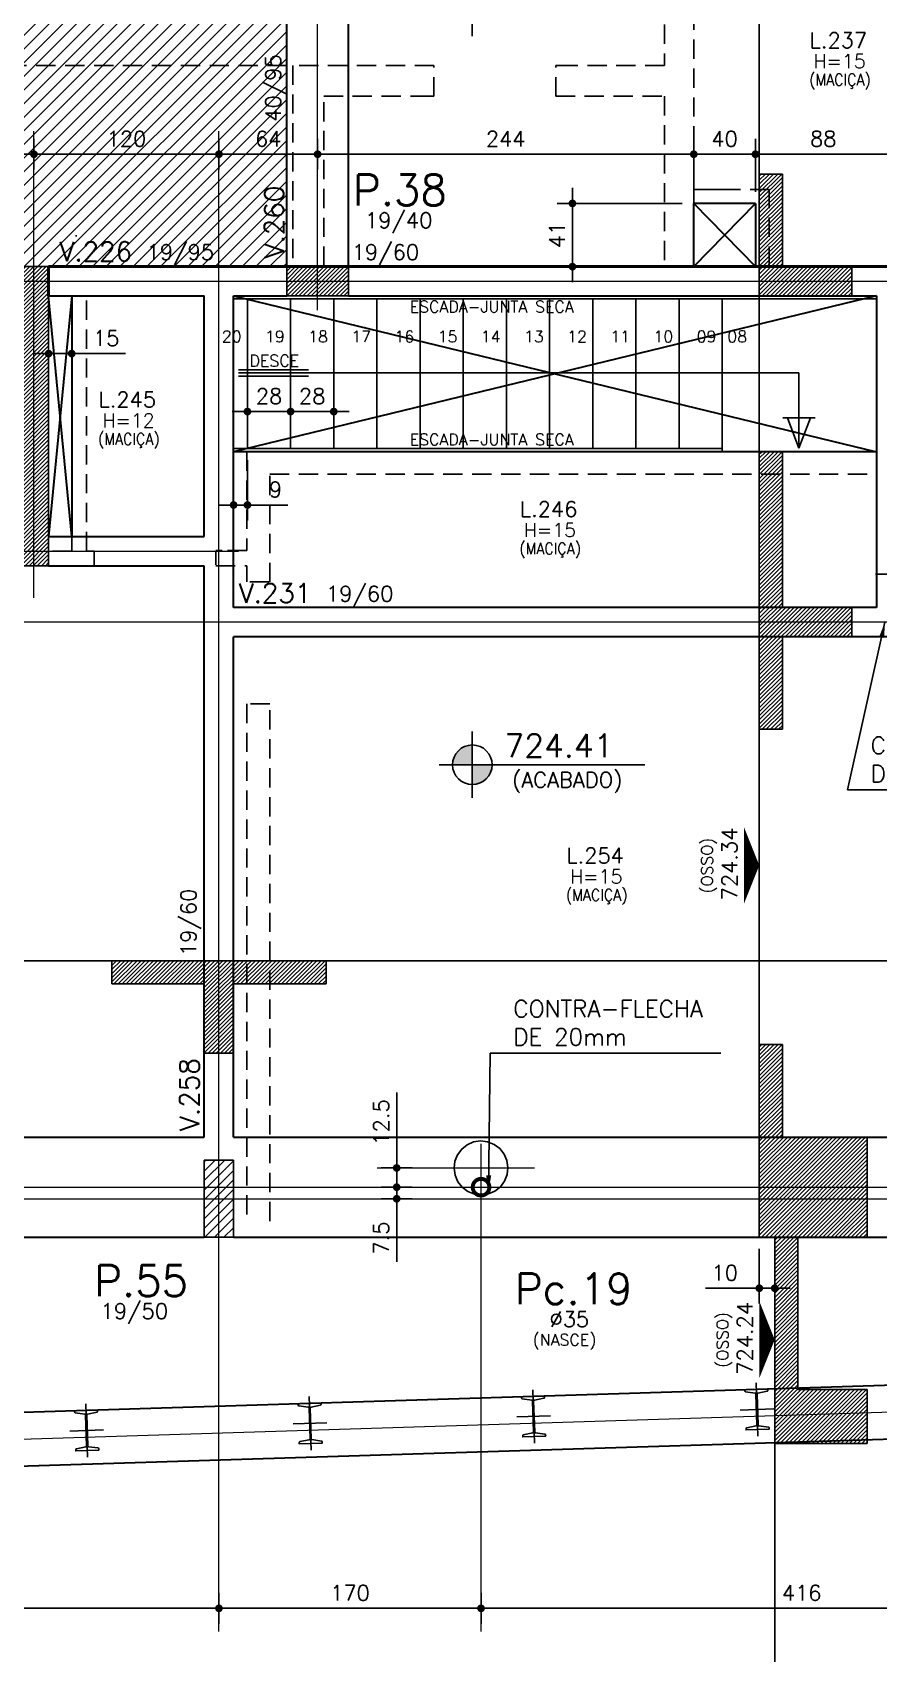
# Model space of a CAD drawing. Header units: inches. Extents: x 0 to 5940, y 0 to 4205.
# Drawn here: x 2468 to 3017, y 905 to 1956 of the extents above; entities that cross this region are included whole.
import ezdxf
from ezdxf.enums import TextEntityAlignment as Align

# ---------------------------------------------------------------- set-up
doc = ezdxf.new("R2010")
doc.units = ezdxf.units.IN
doc.header["$LTSCALE"] = 50
doc.header["$MEASUREMENT"] = 0
doc.linetypes.add('DOT', pattern=[6.35, 0, -6.35])
doc.linetypes.add('HIDDEN', pattern=[0.375, 0.25, -0.125])
for name, color, linetype in [('ALVENARIA', 10, 'HIDDEN'), ('CONTRA-FLECHA', 152, 'Continuous'), ('CORTE-FORMA', 1, 'Continuous'), ('COTA', 6, 'Continuous'), ('ESCADA', 8, 'Continuous'), ('FO-HACHURA_PILAR-CONT', 252, 'Continuous'), ('FO-HACHURA_PILAR-MORRE', 252, 'Continuous'), ('FO-TEXTO-LAJES', 152, 'Continuous'), ('FO-TEXTO-VIGAS', 3, 'Continuous'), ('HACHUR LAJE', 141, 'Continuous'), ('NIVEL', 3, 'Continuous'), ('NIVEL-ARQUITETURA', 3, 'Continuous'), ('P-C', 1, 'Continuous'), ('P-M', 7, 'Continuous'), ('P-N', 5, 'Continuous'), ('PAREDE', 191, 'Continuous'), ('PERFIL-CORTINA', 253, 'Continuous'), ('PILAR METALICO', 210, 'Continuous'), ('TEXTO', 3, 'Continuous')]:
    doc.layers.add(name, color=color, linetype=linetype)
for name, color, linetype, lineweight in [('FO-Eixos', 150, 'Continuous', 5), ('FO-Textos dos pilares', 3, 'Continuous', 20), ('FO-Vigas', 2, 'Continuous', 30), ('SEM LAJE', 8, 'Continuous', 30)]:
    doc.layers.add(name, color=color, linetype=linetype, lineweight=lineweight)
doc.styles.add('ROMANS', font='romans.shx')
doc.dimstyles.new('COTA_50', dxfattribs={"dimscale": 5, "dimtxt": 2, "dimasz": 1, "dimexe": 2, "dimexo": 1.5, "dimgap": 1, "dimtad": 1, "dimzin": 12, "dimdsep": 46, "dimtxsty": 'ROMANS', "dimblk1": 'COTA', "dimblk2": 'COTA', "dimsah": 1, "dimcen": -4, "dimdle": 1.5, "dimclrd": 6, "dimclre": 6, "dimclrt": 3, "dimadec": 0, "dimazin": 0, "dimtfac": 1, "dimtofl": 0, "dimtmove": 0, "dimatfit": 3, "dimldrblk": 'COTA', "dimfxl": 1, "dimtolj": 1, "dimtzin": 12, "dimarcsym": 0})
doc.dimstyles.new('NOTA', dxfattribs={"dimscale": 5, "dimtxt": 2, "dimasz": 2, "dimexe": 1.5, "dimexo": 2, "dimgap": 1, "dimtad": 1, "dimdec": 1, "dimzin": 12, "dimdsep": 46, "dimtxsty": 'ROMANS', "dimcen": 0.09, "dimclrd": 8, "dimclre": 8, "dimclrt": 3, "dimadec": 0, "dimazin": 0, "dimtfac": 1, "dimtdec": 1, "dimtofl": 0, "dimtmove": 0, "dimatfit": 3, "dimfxl": 1, "dimtolj": 1, "dimtzin": 12, "dimarcsym": 0})
pattern_1 = [(45, (-4662.459, 9121.8574), (-1.3258252, 1.3258252), [])]
pattern_2 = [(45, (-4650.9706, 9121.8574), (-1.3258252, 1.3258252), [])]

# ---------------------------------------------------------------- blocks, each defined once
blk = doc.blocks.new('COTA')
at = {"layer": 'COTA'}
for p, q in [((2, 0), (-2, 0)), ((0, -2), (0, 2))]:
    blk.add_line(p, q, dxfattribs=at)
at = {"layer": 'COTA', "const_width": 0.5}
blk.add_lwpolyline([(-0.25, 0, 1), (0.25, 0, 1)], format="xyb", close=True, dxfattribs=at)
blk = doc.blocks.new('*D8')
at = {"layer": 'COTA', "color": 6, "lineweight": -2, "transparency": 16777216}
for p, q in [((2939.3, 1167.2), (2939.3, 1131.7)), ((2949.3, 1138.2), (2949.3, 1151.7)), ((2934.3, 1141.7), (2904.5, 1141.7)), ((2954.3, 1141.7), (2959.3, 1141.7))]:
    blk.add_line(p, q, dxfattribs=at)
at = {"layer": 'Defpoints', "color": 0, "transparency": 16777216}
for p in [(2939.3, 1174.7), (2939.3, 1141.7), (2949.3, 1130.7)]:
    blk.add_point(p, dxfattribs=at)
at = {"layer": 'COTA', "color": 6, "lineweight": -2, "transparency": 16777216, "xscale": 5, "yscale": 5, "zscale": 5}
blk.add_blockref('COTA', (2939.3, 1141.7), dxfattribs=at)
at = {"layer": 'COTA', "color": 6, "lineweight": -2, "transparency": 16777216, "xscale": 5, "yscale": 5, "zscale": 5, "rotation": 180}
blk.add_blockref('COTA', (2949.3, 1141.7), dxfattribs=at)
at = {"layer": 'COTA', "color": 3, "transparency": 16777216, "insert": (2916.9, 1151.7), "char_height": 10, "attachment_point": 5, "style": 'ROMANS'}
blk.add_mtext('\\A1;10', dxfattribs=at)
blk = doc.blocks.new('*D135')
at = {"layer": 'COTA', "color": 6, "lineweight": -2, "transparency": 16777216}
for p, q in [((2286.3, 1875.2), (2286.3, 1887.1)), ((2468.8, 1875.2), (2468.8, 1887.1)), ((2291.3, 1877.1), (2463.8, 1877.1))]:
    blk.add_line(p, q, dxfattribs=at)
at = {"layer": 'Defpoints', "color": 0, "transparency": 16777216}
for p in [(2468.8, 1877.1), (2286.3, 1867.7), (2468.8, 1867.7)]:
    blk.add_point(p, dxfattribs=at)
at = {"layer": 'COTA', "color": 6, "lineweight": -2, "transparency": 16777216, "xscale": 5, "yscale": 5, "zscale": 5, "rotation": 180}
blk.add_blockref('COTA', (2286.3, 1877.1), dxfattribs=at)
at = {"layer": 'COTA', "color": 6, "lineweight": -2, "transparency": 16777216, "xscale": 5, "yscale": 5, "zscale": 5}
blk.add_blockref('COTA', (2468.8, 1877.1), dxfattribs=at)
at = {"layer": 'COTA', "color": 3, "transparency": 16777216, "insert": (2377.6, 1887.1), "char_height": 10, "attachment_point": 5, "style": 'ROMANS'}
blk.add_mtext('\\A1;182.5', dxfattribs=at)
blk = doc.blocks.new('*D136')
at = {"layer": 'COTA', "color": 6, "lineweight": -2, "transparency": 16777216}
for p, q in [((2468.8, 1872.5), (2468.8, 1887.1)), ((2588.8, 1872.5), (2588.8, 1887.1)), ((2473.8, 1877.1), (2583.8, 1877.1))]:
    blk.add_line(p, q, dxfattribs=at)
at = {"layer": 'Defpoints', "color": 0, "transparency": 16777216}
for p in [(2588.8, 1877.1), (2468.8, 1865), (2588.8, 1865)]:
    blk.add_point(p, dxfattribs=at)
at = {"layer": 'COTA', "color": 6, "lineweight": -2, "transparency": 16777216, "xscale": 5, "yscale": 5, "zscale": 5, "rotation": 180}
blk.add_blockref('COTA', (2468.8, 1877.1), dxfattribs=at)
at = {"layer": 'COTA', "color": 6, "lineweight": -2, "transparency": 16777216, "xscale": 5, "yscale": 5, "zscale": 5}
blk.add_blockref('COTA', (2588.8, 1877.1), dxfattribs=at)
at = {"layer": 'COTA', "color": 3, "transparency": 16777216, "insert": (2528.8, 1887.1), "char_height": 10, "attachment_point": 5, "style": 'ROMANS'}
blk.add_mtext('\\A1;120', dxfattribs=at)
blk = doc.blocks.new('*D137')
at = {"layer": 'COTA', "color": 6, "lineweight": -2, "transparency": 16777216}
for p, q in [((2588.8, 1874.2), (2588.8, 1887.1)), ((2652.8, 1874.2), (2652.8, 1887.1)), ((2593.8, 1877.1), (2647.8, 1877.1))]:
    blk.add_line(p, q, dxfattribs=at)
at = {"layer": 'Defpoints', "color": 0, "transparency": 16777216}
for p in [(2652.8, 1877.1), (2588.8, 1866.7), (2652.8, 1866.7)]:
    blk.add_point(p, dxfattribs=at)
at = {"layer": 'COTA', "color": 6, "lineweight": -2, "transparency": 16777216, "xscale": 5, "yscale": 5, "zscale": 5, "rotation": 180}
blk.add_blockref('COTA', (2588.8, 1877.1), dxfattribs=at)
at = {"layer": 'COTA', "color": 6, "lineweight": -2, "transparency": 16777216, "xscale": 5, "yscale": 5, "zscale": 5}
blk.add_blockref('COTA', (2652.8, 1877.1), dxfattribs=at)
at = {"layer": 'COTA', "color": 3, "transparency": 16777216, "insert": (2620.8, 1887.1), "char_height": 10, "attachment_point": 5, "style": 'ROMANS'}
blk.add_mtext('\\A1;64', dxfattribs=at)
blk = doc.blocks.new('*D138')
at = {"layer": 'COTA', "color": 6, "lineweight": -2, "transparency": 16777216}
for p, q in [((3024.8, 1871.4), (3024.8, 1887.1)), ((3151.8, 1871.4), (3151.8, 1887.1)), ((3029.8, 1877.1), (3146.8, 1877.1))]:
    blk.add_line(p, q, dxfattribs=at)
at = {"layer": 'Defpoints', "color": 0, "transparency": 16777216}
for p in [(3151.8, 1877.1), (3024.8, 1863.9), (3151.8, 1863.9)]:
    blk.add_point(p, dxfattribs=at)
at = {"layer": 'COTA', "color": 6, "lineweight": -2, "transparency": 16777216, "xscale": 5, "yscale": 5, "zscale": 5, "rotation": 180}
blk.add_blockref('COTA', (3024.8, 1877.1), dxfattribs=at)
at = {"layer": 'COTA', "color": 6, "lineweight": -2, "transparency": 16777216, "xscale": 5, "yscale": 5, "zscale": 5}
blk.add_blockref('COTA', (3151.8, 1877.1), dxfattribs=at)
at = {"layer": 'COTA', "color": 3, "transparency": 16777216, "insert": (3088.3, 1887.1), "char_height": 10, "attachment_point": 5, "style": 'ROMANS'}
blk.add_mtext('\\A1;127', dxfattribs=at)
blk = doc.blocks.new('*D153')
at = {"layer": 'COTA', "color": 6, "lineweight": -2, "transparency": 16777216}
for p, q in [((2148.8, 935.9), (2148.8, 924.1)), ((2588.8, 935.9), (2588.8, 924.1)), ((2153.8, 934.1), (2583.8, 934.1))]:
    blk.add_line(p, q, dxfattribs=at)
at = {"layer": 'Defpoints', "color": 0, "transparency": 16777216}
for p in [(2148.8, 943.4), (2588.8, 943.4), (2588.8, 934.1)]:
    blk.add_point(p, dxfattribs=at)
at = {"layer": 'COTA', "color": 6, "lineweight": -2, "transparency": 16777216, "xscale": 5, "yscale": 5, "zscale": 5, "rotation": 180}
blk.add_blockref('COTA', (2148.8, 934.1), dxfattribs=at)
at = {"layer": 'COTA', "color": 6, "lineweight": -2, "transparency": 16777216, "xscale": 5, "yscale": 5, "zscale": 5}
blk.add_blockref('COTA', (2588.8, 934.1), dxfattribs=at)
at = {"layer": 'COTA', "color": 3, "transparency": 16777216, "insert": (2368.8, 944.1), "char_height": 10, "attachment_point": 5, "style": 'ROMANS'}
blk.add_mtext('\\A1;440', dxfattribs=at)
blk = doc.blocks.new('*D154')
at = {"layer": 'COTA', "color": 6, "lineweight": -2, "transparency": 16777216}
for p, q in [((2588.8, 939.2), (2588.8, 924.1)), ((2758.8, 939.2), (2758.8, 924.1)), ((2593.8, 934.1), (2753.8, 934.1))]:
    blk.add_line(p, q, dxfattribs=at)
at = {"layer": 'Defpoints', "color": 0, "transparency": 16777216}
for p in [(2588.8, 946.7), (2758.8, 946.7), (2758.8, 934.1)]:
    blk.add_point(p, dxfattribs=at)
at = {"layer": 'COTA', "color": 6, "lineweight": -2, "transparency": 16777216, "xscale": 5, "yscale": 5, "zscale": 5, "rotation": 180}
blk.add_blockref('COTA', (2588.8, 934.1), dxfattribs=at)
at = {"layer": 'COTA', "color": 6, "lineweight": -2, "transparency": 16777216, "xscale": 5, "yscale": 5, "zscale": 5}
blk.add_blockref('COTA', (2758.8, 934.1), dxfattribs=at)
at = {"layer": 'COTA', "color": 3, "transparency": 16777216, "insert": (2673.8, 944.1), "char_height": 10, "attachment_point": 5, "style": 'ROMANS'}
blk.add_mtext('\\A1;170', dxfattribs=at)
blk = doc.blocks.new('*D155')
at = {"layer": 'COTA', "color": 6, "lineweight": -2, "transparency": 16777216}
for p, q in [((2758.8, 940.2), (2758.8, 924.1)), ((3174.8, 940.2), (3174.8, 924.1)), ((2763.8, 934.1), (3169.8, 934.1))]:
    blk.add_line(p, q, dxfattribs=at)
at = {"layer": 'Defpoints', "color": 0, "transparency": 16777216}
for p in [(2758.8, 947.7), (3174.8, 947.7), (3174.8, 934.1)]:
    blk.add_point(p, dxfattribs=at)
at = {"layer": 'COTA', "color": 6, "lineweight": -2, "transparency": 16777216, "xscale": 5, "yscale": 5, "zscale": 5, "rotation": 180}
blk.add_blockref('COTA', (2758.8, 934.1), dxfattribs=at)
at = {"layer": 'COTA', "color": 6, "lineweight": -2, "transparency": 16777216, "xscale": 5, "yscale": 5, "zscale": 5}
blk.add_blockref('COTA', (3174.8, 934.1), dxfattribs=at)
at = {"layer": 'COTA', "color": 3, "transparency": 16777216, "insert": (2966.8, 944.1), "char_height": 10, "attachment_point": 5, "style": 'ROMANS'}
blk.add_mtext('\\A1;416', dxfattribs=at)
blk = doc.blocks.new('*D295')
at = {"layer": 'COTA', "color": 6, "lineweight": -2, "transparency": 16777216}
for p, q in [((2704.1, 1224.7), (2704.1, 1268.7)), ((2699.2, 1219.7), (2694.1, 1219.7)), ((2699.2, 1207.2), (2694.1, 1207.2)), ((2704.1, 1202.2), (2704.1, 1197.2))]:
    blk.add_line(p, q, dxfattribs=at)
at = {"layer": 'Defpoints', "color": 0, "transparency": 16777216}
for p in [(2704.1, 1219.7), (2706.7, 1219.7), (2706.7, 1207.2)]:
    blk.add_point(p, dxfattribs=at)
at = {"layer": 'COTA', "color": 6, "lineweight": -2, "transparency": 16777216, "xscale": 5, "yscale": 5, "zscale": 5}
for p, rotation in [((2704.1, 1219.7), 270), ((2704.1, 1207.2), 90)]:
    blk.add_blockref('COTA', p, dxfattribs=dict(at, rotation=rotation))
at = {"layer": 'COTA', "color": 3, "transparency": 16777216, "insert": (2694.1, 1249.2), "char_height": 10, "attachment_point": 5, "rotation": 90, "style": 'ROMANS'}
blk.add_mtext('\\A1;12.5', dxfattribs=at)
blk = doc.blocks.new('*D298')
at = {"layer": 'COTA', "color": 6, "lineweight": -2, "transparency": 16777216}
for p, q in [((2889.3, 1845.2), (2808.1, 1845.2)), ((2818.1, 1809.2), (2818.1, 1840.2)), ((2827.4, 1804.2), (2808.1, 1804.2))]:
    blk.add_line(p, q, dxfattribs=at)
at = {"layer": 'Defpoints', "color": 0, "transparency": 16777216}
for p in [(2818.1, 1845.2), (2896.8, 1845.2), (2834.9, 1804.2)]:
    blk.add_point(p, dxfattribs=at)
at = {"layer": 'COTA', "color": 6, "lineweight": -2, "transparency": 16777216, "xscale": 5, "yscale": 5, "zscale": 5}
for p, rotation in [((2818.1, 1845.2), 90), ((2818.1, 1804.2), 270)]:
    blk.add_blockref('COTA', p, dxfattribs=dict(at, rotation=rotation))
at = {"layer": 'COTA', "color": 3, "transparency": 16777216, "insert": (2808.1, 1824.7), "char_height": 10, "attachment_point": 5, "rotation": 90, "style": 'ROMANS'}
blk.add_mtext('\\A1;41', dxfattribs=at)
blk = doc.blocks.new('*D299')
at = {"layer": 'COTA', "color": 6, "lineweight": -2, "transparency": 16777216}
for p, q in [((2896.8, 1852.7), (2896.8, 1887.1)), ((2652.8, 1879.8), (2652.8, 1867.1)), ((2657.8, 1877.1), (2891.8, 1877.1))]:
    blk.add_line(p, q, dxfattribs=at)
at = {"layer": 'Defpoints', "color": 0, "transparency": 16777216}
for p in [(2652.8, 1887.3), (2896.8, 1877.1), (2896.8, 1845.2)]:
    blk.add_point(p, dxfattribs=at)
at = {"layer": 'COTA', "color": 6, "lineweight": -2, "transparency": 16777216, "xscale": 5, "yscale": 5, "zscale": 5, "rotation": 180}
blk.add_blockref('COTA', (2652.8, 1877.1), dxfattribs=at)
at = {"layer": 'COTA', "color": 6, "lineweight": -2, "transparency": 16777216, "xscale": 5, "yscale": 5, "zscale": 5}
blk.add_blockref('COTA', (2896.8, 1877.1), dxfattribs=at)
at = {"layer": 'COTA', "color": 3, "transparency": 16777216, "insert": (2774.8, 1887.1), "char_height": 10, "attachment_point": 5, "style": 'ROMANS'}
blk.add_mtext('\\A1;244', dxfattribs=at)
blk = doc.blocks.new('*D301')
at = {"layer": 'COTA', "color": 6, "lineweight": -2, "transparency": 16777216}
for p, q in [((2478.3, 1751.9), (2478.3, 1757.8)), ((2493.3, 1751.9), (2493.3, 1757.8)), ((2473.3, 1747.8), (2468.3, 1747.8)), ((2498.3, 1747.8), (2528.1, 1747.8))]:
    blk.add_line(p, q, dxfattribs=at)
at = {"layer": 'Defpoints', "color": 0, "transparency": 16777216}
for p in [(2493.3, 1747.8), (2478.3, 1744.4), (2493.3, 1744.4)]:
    blk.add_point(p, dxfattribs=at)
at = {"layer": 'COTA', "color": 6, "lineweight": -2, "transparency": 16777216, "xscale": 5, "yscale": 5, "zscale": 5}
blk.add_blockref('COTA', (2478.3, 1747.8), dxfattribs=at)
at = {"layer": 'COTA', "color": 6, "lineweight": -2, "transparency": 16777216, "xscale": 5, "yscale": 5, "zscale": 5, "rotation": 180}
blk.add_blockref('COTA', (2493.3, 1747.8), dxfattribs=at)
at = {"layer": 'COTA', "color": 3, "transparency": 16777216, "insert": (2515.7, 1757.8), "char_height": 10, "attachment_point": 5, "style": 'ROMANS'}
blk.add_mtext('\\A1;15', dxfattribs=at)
blk = doc.blocks.new('*D321')
at = {"layer": 'COTA', "color": 6, "lineweight": -2, "transparency": 16777216}
for p, q in [((2607.3, 1706.3), (2607.3, 1700.2)), ((2612.3, 1710.2), (2630.3, 1710.2)), ((2635.3, 1706.3), (2635.3, 1700.2))]:
    blk.add_line(p, q, dxfattribs=at)
at = {"layer": 'Defpoints', "color": 0, "transparency": 16777216}
for p in [(2607.3, 1713.8), (2635.3, 1713.8), (2635.3, 1710.2)]:
    blk.add_point(p, dxfattribs=at)
at = {"layer": 'COTA', "color": 6, "lineweight": -2, "transparency": 16777216, "xscale": 5, "yscale": 5, "zscale": 5, "rotation": 180}
blk.add_blockref('COTA', (2607.3, 1710.2), dxfattribs=at)
at = {"layer": 'COTA', "color": 6, "lineweight": -2, "transparency": 16777216, "xscale": 5, "yscale": 5, "zscale": 5}
blk.add_blockref('COTA', (2635.3, 1710.2), dxfattribs=at)
at = {"layer": 'COTA', "color": 3, "transparency": 16777216, "insert": (2621.3, 1720.2), "char_height": 10, "attachment_point": 5, "style": 'ROMANS'}
blk.add_mtext('\\A1;28', dxfattribs=at)
blk = doc.blocks.new('*D322')
at = {"layer": 'COTA', "color": 6, "lineweight": -2, "transparency": 16777216}
for p, q in [((2635.3, 1711.4), (2635.3, 1720.2)), ((2663.3, 1711.4), (2663.3, 1720.2)), ((2640.3, 1710.2), (2658.3, 1710.2))]:
    blk.add_line(p, q, dxfattribs=at)
at = {"layer": 'Defpoints', "color": 0, "transparency": 16777216}
for p in [(2635.3, 1703.9), (2663.3, 1710.2), (2663.3, 1703.9)]:
    blk.add_point(p, dxfattribs=at)
at = {"layer": 'COTA', "color": 6, "lineweight": -2, "transparency": 16777216, "xscale": 5, "yscale": 5, "zscale": 5, "rotation": 180}
blk.add_blockref('COTA', (2635.3, 1710.2), dxfattribs=at)
at = {"layer": 'COTA', "color": 6, "lineweight": -2, "transparency": 16777216, "xscale": 5, "yscale": 5, "zscale": 5}
blk.add_blockref('COTA', (2663.3, 1710.2), dxfattribs=at)
at = {"layer": 'COTA', "color": 3, "transparency": 16777216, "insert": (2649.3, 1720.2), "char_height": 10, "attachment_point": 5, "style": 'ROMANS'}
blk.add_mtext('\\A1;28', dxfattribs=at)
blk = doc.blocks.new('*D323')
at = {"layer": 'COTA', "color": 6, "lineweight": -2, "transparency": 16777216}
for p, q in [((2607.3, 1678.7), (2607.3, 1639.6)), ((2593.3, 1649.6), (2588.3, 1649.6)), ((2598.3, 1643.8), (2598.3, 1639.6)), ((2612.3, 1649.6), (2633.5, 1649.6))]:
    blk.add_line(p, q, dxfattribs=at)
at = {"layer": 'Defpoints', "color": 0, "transparency": 16777216}
for p in [(2607.3, 1686.2), (2598.3, 1651.3), (2607.3, 1649.6)]:
    blk.add_point(p, dxfattribs=at)
at = {"layer": 'COTA', "color": 6, "lineweight": -2, "transparency": 16777216, "xscale": 5, "yscale": 5, "zscale": 5}
blk.add_blockref('COTA', (2598.3, 1649.6), dxfattribs=at)
at = {"layer": 'COTA', "color": 6, "lineweight": -2, "transparency": 16777216, "xscale": 5, "yscale": 5, "zscale": 5, "rotation": 180}
blk.add_blockref('COTA', (2607.3, 1649.6), dxfattribs=at)
at = {"layer": 'COTA', "color": 3, "transparency": 16777216, "insert": (2625.4, 1659.6), "char_height": 10, "attachment_point": 5, "style": 'ROMANS'}
blk.add_mtext('\\A1;9', dxfattribs=at)
blk = doc.blocks.new('*D373')
at = {"layer": 'COTA', "color": 6, "lineweight": -2, "transparency": 16777216}
for p, q in [((2704.1, 1212.2), (2704.1, 1217.2)), ((2706.6, 1207.2), (2694.1, 1207.2)), ((2706.6, 1199.7), (2694.1, 1199.7)), ((2704.1, 1194.7), (2704.1, 1158.7))]:
    blk.add_line(p, q, dxfattribs=at)
at = {"layer": 'Defpoints', "color": 0, "transparency": 16777216}
for p in [(2704.1, 1199.7), (2714.1, 1207.2), (2714.1, 1199.7)]:
    blk.add_point(p, dxfattribs=at)
at = {"layer": 'COTA', "color": 6, "lineweight": -2, "transparency": 16777216, "xscale": 5, "yscale": 5, "zscale": 5}
for p, rotation in [((2704.1, 1207.2), 270), ((2704.1, 1199.7), 90)]:
    blk.add_blockref('COTA', p, dxfattribs=dict(at, rotation=rotation))
at = {"layer": 'COTA', "color": 3, "transparency": 16777216, "insert": (2694.1, 1174.2), "char_height": 10, "attachment_point": 5, "rotation": 90, "style": 'ROMANS'}
blk.add_mtext('\\A1;7.5', dxfattribs=at)
blk = doc.blocks.new('*D409')
at = {"layer": 'COTA', "color": 6, "lineweight": -2, "transparency": 16777216}
for p, q in [((2896.8, 1876.8), (2896.8, 1887.1)), ((2936.8, 1852.7), (2936.8, 1887.1)), ((2901.8, 1877.1), (2931.8, 1877.1))]:
    blk.add_line(p, q, dxfattribs=at)
at = {"layer": 'Defpoints', "color": 0, "transparency": 16777216}
for p in [(2936.8, 1877.1), (2896.8, 1869.3), (2936.8, 1845.2)]:
    blk.add_point(p, dxfattribs=at)
at = {"layer": 'COTA', "color": 6, "lineweight": -2, "transparency": 16777216, "xscale": 5, "yscale": 5, "zscale": 5, "rotation": 180}
blk.add_blockref('COTA', (2896.8, 1877.1), dxfattribs=at)
at = {"layer": 'COTA', "color": 6, "lineweight": -2, "transparency": 16777216, "xscale": 5, "yscale": 5, "zscale": 5}
blk.add_blockref('COTA', (2936.8, 1877.1), dxfattribs=at)
at = {"layer": 'COTA', "color": 3, "transparency": 16777216, "insert": (2916.8, 1887.1), "char_height": 10, "attachment_point": 5, "style": 'ROMANS'}
blk.add_mtext('\\A1;40', dxfattribs=at)
blk = doc.blocks.new('*D410')
at = {"layer": 'COTA', "color": 6, "lineweight": -2, "transparency": 16777216}
for p, q in [((2936.8, 1877), (2936.8, 1887.1)), ((3024.8, 1877), (3024.8, 1887.1)), ((2941.8, 1877.1), (3019.8, 1877.1))]:
    blk.add_line(p, q, dxfattribs=at)
at = {"layer": 'Defpoints', "color": 0, "transparency": 16777216}
for p in [(3024.8, 1877.1), (2936.8, 1869.5), (3024.8, 1869.5)]:
    blk.add_point(p, dxfattribs=at)
at = {"layer": 'COTA', "color": 6, "lineweight": -2, "transparency": 16777216, "xscale": 5, "yscale": 5, "zscale": 5, "rotation": 180}
blk.add_blockref('COTA', (2936.8, 1877.1), dxfattribs=at)
at = {"layer": 'COTA', "color": 6, "lineweight": -2, "transparency": 16777216, "xscale": 5, "yscale": 5, "zscale": 5}
blk.add_blockref('COTA', (3024.8, 1877.1), dxfattribs=at)
at = {"layer": 'COTA', "color": 3, "transparency": 16777216, "insert": (2980.8, 1887.1), "char_height": 10, "attachment_point": 5, "style": 'ROMANS'}
blk.add_mtext('\\A1;88', dxfattribs=at)
blk = doc.blocks.new('A$7E7B159102C265')
at = {"layer": 'PERFIL-CORTINA'}
for p, q in [((2561.9, 613.5), (2562.9, 578.8)), ((2127.1, 599.9), (2128.1, 565.2)), ((2272, 604.5), (2273.1, 569.8)), ((2416.9, 609), (2418, 574.3)), ((2406.6, 591.3), (2428.4, 592)), ((2551.5, 595.8), (2573.3, 596.5)), ((2116.7, 582.2), (2138.5, 582.9)), ((2261.6, 586.8), (2283.4, 587.5))]:
    blk.add_line(p, q, dxfattribs=at)
for points in [[(2272.5, 577.1), (2271.8, 597.1, 0.348536), (2271.3, 597.7), (2265.2, 598.5, -0.348536), (2264.7, 599.1), (2264.6, 599.9), (2279.6, 600.3), (2279.6, 599.6, -0.348536), (2279.2, 599), (2273.1, 597.7, 0.348536), (2272.6, 597.1), (2273.2, 577.2, 0.348536), (2273.7, 576.6), (2279.9, 575.7, -0.348536), (2280.4, 575.1), (2280.4, 574.4), (2265.4, 573.9), (2265.4, 574.6, -0.348536), (2265.9, 575.3), (2272, 576.5, 0.34905), (2272.5, 577.1)], [(2417.4, 581.7), (2416.8, 601.6, 0.348536), (2416.3, 602.2), (2410.1, 603.1, -0.348536), (2409.6, 603.6), (2409.6, 604.4), (2424.6, 604.9), (2424.6, 604.1, -0.348536), (2424.1, 603.5), (2418, 602.2, 0.348536), (2417.5, 601.6), (2418.2, 581.7, 0.348536), (2418.7, 581.1), (2424.8, 580.2, -0.348536), (2425.3, 579.6), (2425.4, 578.9), (2410.4, 578.4), (2410.4, 579.2, -0.348536), (2410.8, 579.8), (2416.9, 581, 0.34905), (2417.4, 581.7)], [(2562.3, 586.2), (2561.7, 606.1, 0.348536), (2561.2, 606.7), (2555, 607.6, -0.348536), (2554.5, 608.2), (2554.5, 608.9), (2569.5, 609.4), (2569.5, 608.7, -0.348536), (2569, 608), (2562.9, 606.8, 0.348536), (2562.5, 606.1), (2563.1, 586.2, 0.348536), (2563.6, 585.6), (2569.8, 584.8, -0.348536), (2570.3, 584.2), (2570.3, 583.4), (2555.3, 582.9), (2555.3, 583.7, -0.348536), (2555.7, 584.3), (2561.8, 585.6, 0.34905), (2562.3, 586.2)], [(2127.5, 572.6), (2126.9, 592.5, 0.348536), (2126.4, 593.1), (2120.2, 594, -0.348536), (2119.7, 594.6), (2119.7, 595.3), (2134.7, 595.8), (2134.7, 595.1, -0.348536), (2134.3, 594.4), (2128.2, 593.2, 0.348536), (2127.7, 592.5), (2128.3, 572.6, 0.348536), (2128.8, 572), (2135, 571.2, -0.348536), (2135.5, 570.6), (2135.5, 569.8), (2120.5, 569.3), (2120.5, 570.1, -0.348536), (2121, 570.7), (2127.1, 572, 0.34905), (2127.5, 572.6)]]:
    blk.add_lwpolyline(points, format="xyb", dxfattribs=at)

msp = doc.modelspace()

# ---------------------------------------------------------------- hatches: boundary and pattern name
at = {"layer": 'CORTE-FORMA'}
h = msp.add_hatch(dxfattribs=at)
h.set_pattern_fill('ANSI31', color=70, scale=15)
h.set_pattern_definition(pattern_2)
h.paths.add_polyline_path([(2999.309, 1785.207), (2939.309, 1785.207), (2939.309, 1864.207), (2954.309, 1864.207), (2954.309, 1804.207), (2999.309, 1804.207)])
h = msp.add_hatch(dxfattribs=at)
h.set_pattern_fill('ANSI31', color=70, scale=15)
h.set_pattern_definition(pattern_2)
h.paths.add_polyline_path([(2954.309, 1564.172), (2999.309, 1564.172), (2999.309, 1583.172), (2954.309, 1583.172), (2954.309, 1684.172), (2939.309, 1684.172), (2939.309, 1504.172), (2954.309, 1504.172)])
h = msp.add_hatch(dxfattribs=at)
h.set_pattern_fill('ANSI31', color=70, scale=15)
h.set_pattern_definition(pattern_1)
h.paths.add_polyline_path([(2598.304, 1339.082), (2658.304, 1339.082), (2658.304, 1354.082), (2519.304, 1354.082), (2519.304, 1339.082), (2579.304, 1339.082), (2579.304, 1294.082), (2598.304, 1294.082)])
h = msp.add_hatch(dxfattribs=at)
h.set_pattern_fill('ANSI31', color=70, scale=15)
h.set_pattern_definition(pattern_2)
h.paths.add_polyline_path([(2939.309, 1174.672), (2939.309, 1299.707), (2954.309, 1299.707), (2954.309, 1239.707), (3009.309, 1239.707), (3009.309, 1174.707), (2964.309, 1174.672), (2964.309, 1076.039), (3009.309, 1076.039), (3009.309, 1041.022), (2949.309, 1041.022), (2949.309, 1174.672)])
at = {"layer": 'FO-HACHURA_PILAR-CONT'}
h = msp.add_hatch(dxfattribs=at)
h.set_pattern_fill('ANSI31', color=256, scale=15)
h.set_pattern_definition(pattern_1)
h.paths.add_polyline_path([(2279.304, 1804.207), (2279.304, 1785.207), (2459.304, 1785.207), (2459.304, 1629.207), (2279.304, 1629.207), (2279.304, 1610.207), (2478.304, 1610.207), (2478.304, 1804.207)])
h = msp.add_hatch(dxfattribs=at)
h.set_pattern_fill('ANSI31', color=256, scale=15)
h.set_pattern_definition(pattern_1)
h.paths.add_polyline_path([(2632.804, 1804.207), (2632.804, 1794.707), (2632.804, 1785.207), (2652.804, 1785.207), (2672.804, 1785.207), (2672.804, 1794.707), (2672.804, 1804.207), (2652.804, 1804.207)])
at = {"layer": 'FO-HACHURA_PILAR-MORRE'}
h = msp.add_hatch(dxfattribs=at)
h.set_pattern_fill('ANSI31', color=256, scale=35)
h.set_pattern_definition([(45, (-4340.959, 9121.8574), (-3.0935922, 3.0935922), [])])
h.paths.add_polyline_path([(2598.304, 1224.707), (2588.804, 1224.707), (2579.304, 1224.707), (2579.304, 1199.707), (2579.304, 1174.707), (2588.804, 1174.707), (2598.304, 1174.707), (2598.304, 1199.707)])
at = {"layer": 'HACHUR LAJE'}
h = msp.add_hatch(dxfattribs=at)
h.set_pattern_fill('ANSI31', color=256, scale=50)
h.set_pattern_definition([(45, (-4662.459, 9121.8574), (-4.4194174, 4.4194174), [])])
h.paths.add_polyline_path([(1094.454, 2049.207), (1085.304, 2049.207), (1085.304, 1804.207), (1398.754, 1804.207), (2279.304, 1804.207), (2478.304, 1804.207), (2632.804, 1804.207), (2632.804, 2049.207)])
at = {"layer": 'NIVEL-ARQUITETURA'}
h = msp.add_hatch(color=1, dxfattribs=at)
h.paths.add_polyline_path([(2765.004, 1476.273), (2765.98, 1481.181), (2753.155, 1481.181), (2753.155, 1472.252), (2758.474, 1469.607), (2762.224, 1472.112)])
h.paths.add_polyline_path([(2753.155, 1472.252), (2753.155, 1468.356), (2758.063, 1469.332), (2758.474, 1469.607)])
h.paths.add_polyline_path([(2753.155, 1494.006), (2748.247, 1493.03), (2744.086, 1490.25), (2741.306, 1486.089), (2740.33, 1481.181), (2753.155, 1481.181)])

# ---------------------------------------------------------------- linework, layer by layer
at = {"layer": 'ALVENARIA'}
for p, q in [((2877.804, 2111.172), (2877.804, 1934.672)), ((2896.804, 1845.207), (2896.804, 2111.172)), ((2728.27, 1934.672), (2725.27, 1934.672)), ((2728.27, 1914.672), (2728.27, 1934.672)), ((2807.27, 1934.672), (2810.27, 1934.672)), ((2807.27, 1914.672), (2807.27, 1934.672)), ((2728.27, 1914.672), (2724.27, 1914.672)), ((2807.27, 1914.672), (2811.27, 1914.672)), ((2877.804, 1914.672), (2877.804, 1804.207)), ((2945.803, 1854.207), (2896.804, 1854.207)), ((2920.803, 1854.207), (2897.277, 1854.207)), ((2945.803, 1804.707), (2945.803, 1854.207)), ((2502.804, 1619.707), (2502.804, 1784.707)), ((2507.804, 1619.707), (2502.804, 1619.707)), ((2507.804, 1619.707), (2507.804, 1610.707)), ((2586.804, 1620.207), (2590.804, 1620.207)), ((2586.804, 1620.207), (2590.804, 1620.207)), ((2586.804, 1619.707), (2586.804, 1610.707)), ((2586.804, 1619.707), (2586.804, 1610.707)), ((2586.804, 1610.207), (2589.804, 1610.207)), ((2586.804, 1610.207), (2589.804, 1610.207)), ((2621.304, 1599.707), (2607.304, 1599.707)), ((2621.804, 1520.707), (2606.804, 1520.707)), ((2606.804, 1520.707), (2606.804, 1185.207)), ((2621.804, 1185.207), (2621.804, 1520.707))]:
    msp.add_line(p, q, dxfattribs=at)
at = {"layer": 'ALVENARIA', "linetype": 'DOT', "ltscale": 0.2}
msp.add_line((2496.277, 1824.207), (2257.277, 1824.207), dxfattribs=at)
at = {"layer": 'ALVENARIA', "flags": 128}
for points in [[(2632.804, 1934.707), (2406.804, 1934.707)], [(2636.771, 1934.672), (2636.771, 1804.672)], [(2728.27, 1934.672), (2636.771, 1934.672)], [(2877.804, 1934.672), (2807.27, 1934.672)], [(2656.771, 1804.672), (2656.771, 1914.672)], [(2656.771, 1914.672), (2728.27, 1914.672)], [(2807.27, 1914.672), (2877.804, 1914.672)], [(2606.804, 1684.207), (2606.804, 1620.207)], [(2621.804, 1669.707), (3014.804, 1669.707)], [(2621.804, 1599.707), (2621.804, 1669.707)], [(2493.304, 1619.707), (2478.304, 1619.707)], [(2493.304, 1629.207), (2493.304, 1619.707)], [(2606.804, 1620.207), (2586.804, 1620.207)], [(2606.804, 1620.207), (2586.804, 1620.207)], [(2586.804, 1610.207), (2606.804, 1610.207)], [(2586.804, 1610.207), (2606.804, 1610.207)], [(2606.804, 1610.207), (2606.804, 1599.707)], [(3014.77, 1604.672), (3024.77, 1604.672)]]:
    msp.add_lwpolyline(points, dxfattribs=at)
at = {"layer": 'CONTRA-FLECHA', "linetype": 'Continuous', "const_width": 2.56}
msp.add_lwpolyline([(2754.986, 1203.389, 1), (2762.622, 1211.025, 1)], format="xyb", close=True, dxfattribs=at)
at = {"layer": 'CORTE-FORMA', "color": 8}
for p, q in [((2939.309, 1989.207), (2939.309, 1864.207)), ((2939.309, 1785.207), (2939.309, 1684.172)), ((2939.309, 1504.172), (2939.309, 1299.707)), ((2218.304, 1354.082), (2519.304, 1354.082)), ((2658.304, 1354.082), (3105.304, 1354.082)), ((2949.309, 1041.022), (2949.309, 791.875))]:
    msp.add_line(p, q, dxfattribs=at)
at = {"layer": 'CORTE-FORMA', "color": 70}
for p, q in [((2939.309, 1864.207), (2954.309, 1864.207)), ((2954.309, 1504.172), (2939.309, 1504.172)), ((2519.304, 1339.082), (2519.304, 1354.082)), ((2658.304, 1339.082), (2658.304, 1354.082)), ((2939.309, 1299.707), (2954.309, 1299.707))]:
    msp.add_line(p, q, dxfattribs=at)
at = {"layer": 'CORTE-FORMA'}
for p, q in [((2939.309, 1785.207), (2939.309, 1864.207)), ((2954.309, 1804.207), (2954.309, 1864.207)), ((2954.309, 1804.207), (2999.309, 1804.207)), ((2999.309, 1785.207), (2999.309, 1804.207)), ((2999.309, 1785.207), (2939.309, 1785.207)), ((2939.309, 1684.172), (2954.309, 1684.172)), ((2939.309, 1504.172), (2939.309, 1684.172)), ((2954.309, 1583.172), (2954.309, 1684.172)), ((2999.309, 1583.172), (2954.309, 1583.172)), ((2999.309, 1564.172), (2999.309, 1583.172)), ((2954.309, 1564.172), (2999.309, 1564.172)), ((2954.309, 1504.172), (2954.309, 1564.172)), ((2519.304, 1354.082), (2658.304, 1354.082)), ((2519.304, 1339.082), (2579.304, 1339.082)), ((2579.304, 1294.082), (2579.304, 1339.082)), ((2598.304, 1339.082), (2658.304, 1339.082)), ((2598.304, 1294.082), (2598.304, 1339.082)), ((2579.304, 1294.082), (2598.304, 1294.082)), ((2939.309, 1174.672), (2939.309, 1299.707)), ((2954.309, 1239.707), (2954.309, 1299.707)), ((2954.309, 1239.707), (3009.309, 1239.707)), ((3009.309, 1174.707), (3009.309, 1239.707)), ((2939.309, 1174.672), (2949.309, 1174.672)), ((2949.309, 1174.672), (2949.309, 1041.022)), ((2964.309, 1174.672), (3009.309, 1174.707)), ((2964.309, 1174.672), (2964.309, 1076.039)), ((2964.309, 1076.039), (3009.309, 1076.039)), ((3009.309, 1076.039), (3009.309, 1041.022)), ((2949.309, 1041.022), (3009.309, 1041.022))]:
    msp.add_line(p, q, dxfattribs=at)
at = {"layer": 'ESCADA'}
for p, q in [((2598.304, 1783.207), (3015.271, 1783.207)), ((2607.304, 1686.172), (2607.304, 1783.207)), ((2635.304, 1686.172), (2635.304, 1783.207)), ((2663.304, 1686.172), (2663.304, 1783.207)), ((2691.304, 1686.172), (2691.304, 1783.207)), ((2719.304, 1686.172), (2719.304, 1783.207)), ((2747.304, 1686.172), (2747.304, 1783.207)), ((2775.304, 1686.172), (2775.304, 1783.207)), ((2803.304, 1686.172), (2803.304, 1783.207)), ((2831.304, 1686.172), (2831.304, 1783.207)), ((2859.304, 1686.172), (2859.304, 1783.207)), ((2887.304, 1686.172), (2887.304, 1783.207)), ((2915.304, 1684.172), (2915.304, 1783.207))]:
    msp.add_line(p, q, dxfattribs=at)
at = {"layer": 'ESCADA', "flags": 128}
msp.add_lwpolyline([(2915.304, 1686.172), (2598.304, 1686.172)], dxfattribs=at)
at = {"layer": 'FO-Eixos'}
for p, q in [((2652.804, 1775.952), (2652.804, 2199.325)), ((2468.804, 1589.375), (2468.804, 1892.065)), ((2588.804, 919.124), (2588.804, 1892.065)), ((936.293, 1794.707), (3542.289, 1794.707)), ((1956.541, 1619.707), (2601.42, 1619.707)), ((3542.289, 1573.672), (2232.533, 1573.672)), ((2758.804, 919.124), (2758.804, 1235.281)), ((2691.391, 1219.707), (2793.518, 1219.707)), ((936.499, 1207.207), (3542.289, 1207.207)), ((1022.856, 1199.707), (3225.043, 1199.707))]:
    msp.add_line(p, q, dxfattribs=at)
msp.add_lwpolyline([(3377.271, 1072.276), (1039.438, 999.149)], dxfattribs=at)
at = {"layer": 'FO-Vigas'}
for p, q in [((2632.804, 1804.207), (2632.804, 3207.207)), ((2672.804, 1804.207), (2672.804, 2049.207)), ((2936.803, 1845.207), (2896.804, 1845.207)), ((2478.304, 1804.207), (2632.804, 1804.207)), ((2672.804, 1804.207), (3142.304, 1804.207)), ((2478.304, 1785.207), (2556.304, 1785.207)), ((2556.304, 1785.207), (2579.304, 1785.207)), ((2579.304, 1629.207), (2579.304, 1785.207)), ((2598.304, 1619.707), (2598.304, 1785.207)), ((2598.304, 1785.207), (2632.804, 1785.207)), ((2672.804, 1785.207), (3015.271, 1785.207)), ((3015.271, 1785.207), (3015.271, 1583.172)), ((2478.304, 1629.207), (2579.304, 1629.207)), ((2598.304, 1583.172), (2598.304, 1619.707)), ((2478.304, 1610.207), (2579.304, 1610.207)), ((2579.304, 1239.707), (2579.304, 1610.207)), ((3015.271, 1583.172), (2598.304, 1583.172)), ((2598.304, 1239.707), (2598.304, 1564.172)), ((3165.304, 1564.172), (2598.304, 1564.172)), ((2158.304, 1239.707), (2579.304, 1239.707)), ((2598.304, 1239.707), (3165.304, 1239.707)), ((2158.304, 1174.707), (2579.304, 1174.707)), ((2598.304, 1174.707), (3165.304, 1174.707)), ((3165.304, 1048.138), (1080.304, 982.919))]:
    msp.add_line(p, q, dxfattribs=at)
at = {"layer": 'FO-Vigas', "flags": 128}
for points in [[(2896.804, 1804.707), (2896.804, 1845.207)], [(2936.803, 1845.207), (2936.803, 1804.707)], [(2493.304, 1785.207), (2493.304, 1629.207)], [(3015.271, 1684.172), (2598.304, 1684.172)]]:
    msp.add_lwpolyline(points, dxfattribs=at)
at = {"layer": 'FO-Vigas'}
msp.add_lwpolyline([(3165.304, 1083.155), (2158.304, 1051.656)], dxfattribs=at)
at = {"layer": 'NIVEL', "color": 1}
for points in [[(2939.309, 1415.907, 0, 50, 0), (2929.309, 1415.907, 50, 50, 0)], [(2949.309, 1108.321, 0, 50, 0), (2939.309, 1108.321, 50, 50, 0)]]:
    msp.add_lwpolyline(points, format="xyseb", dxfattribs=at)
at = {"layer": 'NIVEL-ARQUITETURA', "color": 1}
for p, q in [((2753.148, 1996.674), (2753.148, 1953.589)), ((2753.155, 1502.723), (2753.155, 1459.638)), ((2731.612, 1481.181), (2865.028, 1481.181))]:
    msp.add_line(p, q, dxfattribs=at)
msp.add_circle((2753.155, 1481.181), 12.825, dxfattribs=at)
at = {"layer": 'P-C'}
for p, q in [((2478.304, 1804.207), (2279.304, 1804.207)), ((2478.304, 1610.207), (2478.304, 1804.207)), ((2279.304, 1610.207), (2478.304, 1610.207))]:
    msp.add_line(p, q, dxfattribs=at)
msp.add_lwpolyline([(2632.804, 1804.207), (2632.804, 1794.707), (2632.804, 1785.207), (2652.804, 1785.207), (2672.804, 1785.207), (2672.804, 1794.707), (2672.804, 1804.207), (2652.804, 1804.207), (2632.804, 1804.207)], close=True, dxfattribs=at)
at = {"layer": 'P-M'}
msp.add_lwpolyline([(2598.304, 1224.707), (2588.804, 1224.707), (2579.304, 1224.707), (2579.304, 1199.707), (2579.304, 1174.707), (2588.804, 1174.707), (2598.304, 1174.707), (2598.304, 1199.707), (2598.304, 1224.707)], close=True, dxfattribs=at)
at = {"layer": 'P-N'}
msp.add_lwpolyline([(2759.034, 1202.209), (2763.555, 1202.868), (2767.75, 1204.675), (2771.336, 1207.507), (2774.066, 1211.169), (2775.755, 1215.414), (2776.288, 1219.951), (2775.628, 1224.472), (2773.821, 1228.668), (2770.99, 1232.253), (2767.327, 1234.983), (2763.083, 1236.672), (2758.545, 1237.205), (2754.025, 1236.546), (2749.829, 1234.739), (2746.244, 1231.907), (2743.514, 1228.244), (2741.824, 1224), (2741.291, 1219.463), (2741.951, 1214.942), (2743.758, 1210.746), (2746.589, 1207.161), (2750.252, 1204.431), (2754.497, 1202.742), (2759.034, 1202.209)], close=True, dxfattribs=at)
at = {"layer": 'PAREDE', "color": 50, "linetype": 'Continuous', "lineweight": 50}
for p, q in [((2478.304, 1804.207), (3165.304, 1804.207)), ((2478.304, 1785.207), (2478.304, 1804.207))]:
    msp.add_line(p, q, dxfattribs=at)
at = {"layer": 'SEM LAJE'}
for p, q in [((2896.804, 1804.207), (2936.803, 1845.207)), ((2896.804, 1845.207), (2936.803, 1804.207)), ((2493.304, 1785.207), (2478.304, 1629.207)), ((2493.304, 1629.207), (2478.304, 1785.207)), ((2598.304, 1785.207), (3015.271, 1684.172)), ((3015.271, 1785.207), (2598.304, 1684.172))]:
    msp.add_line(p, q, dxfattribs=at)
at = {"layer": 'TEXTO', "color": 8}
for p, q in [((2646.921, 1737.269), (2601.45, 1737.269)), ((2965, 1735.269), (2601.45, 1735.269)), ((2965, 1686.527), (2965, 1735.269)), ((2646.921, 1733.269), (2601.45, 1733.269)), ((2975.5, 1706.041), (2954.5, 1706.041)), ((2965, 1686.527), (2957.5, 1706.041)), ((2972.5, 1706.041), (2965, 1686.527))]:
    msp.add_line(p, q, dxfattribs=at)

# ---------------------------------------------------------------- block references
at = {"layer": 'PILAR METALICO'}
msp.add_blockref('A$7E7B159102C265', (375.425, 466.889), dxfattribs=at)

# ---------------------------------------------------------------- texts
at = {"layer": 'CONTRA-FLECHA', "char_height": 11, "attachment_point": 4, "style": 'ROMANS'}
for insert in [(3011.533, 1484.537), (2779.773, 1313.786)]:
    msp.add_mtext('{\\Fromans.shx;CONTRA-FLECHA\\PDE 20mm}', dxfattribs=dict(at, insert=insert))
at = {"layer": 'FO-TEXTO-LAJES', "style": 'ROMANS'}
for s, p in [('L.237', (2971.981, 1945.961)), ('L.245', (2510.71, 1713.029)), ('L.246', (2784.011, 1641.974)), ('L.254', (2814.19, 1417.237))]:
    msp.add_text(s, height=10, dxfattribs=at).set_placement(p)
at = {"layer": 'FO-TEXTO-LAJES', "color": 3, "style": 'ROMANS'}
for s, p in [('H=15', (2974.408, 1932.88)), ('H=12', (2513.137, 1699.948)), ('H=15', (2786.438, 1628.892)), ('H=15', (2816.617, 1404.156))]:
    msp.add_text(s, height=9, dxfattribs=at).set_placement(p)
at = {"layer": 'FO-TEXTO-LAJES', "color": 4, "style": 'ROMANS', "width": 0.9}
for p in [(2971.663, 1921.662), (2510.392, 1688.73), (2783.693, 1617.675), (2813.872, 1392.938)]:
    msp.add_text('(MACIÇA)', height=7.5, dxfattribs=at).set_placement(p)
at = {"layer": 'FO-TEXTO-VIGAS', "style": 'ROMANS'}
for s, p in [('40/95', (2629.038, 1898.216)), ('19/60', (2574.039, 1357.073))]:
    msp.add_text(s, height=10, rotation=90, dxfattribs=at).set_placement(p)
at = {"layer": 'FO-TEXTO-VIGAS', "color": 1, "style": 'ROMANS'}
for s, p in [('V.260', (2630.871, 1809.57)), ('V.258', (2575.872, 1243.726))]:
    msp.add_text(s, height=12.5, rotation=90, dxfattribs=at).set_placement(p)
for s, p in [('V.226', (2485.326, 1807.774)), ('V.231', (2601.6, 1586.241))]:
    msp.add_text(s, height=12.5, dxfattribs=at).set_placement(p)
at = {"layer": 'FO-TEXTO-VIGAS', "style": 'ROMANS'}
for s, p in [('19/95', (2541.934, 1808.594)), ('19/60', (2674.934, 1808.594)), ('19/60', (2658.208, 1587.061))]:
    msp.add_text(s, height=10, dxfattribs=at).set_placement(p)
at = {"layer": 'FO-Textos dos pilares', "color": 1, "style": 'ROMANS'}
for s, p in [('P.38', (2675.759, 1843.923)), ('P.55', (2507.924, 1136.533)), ('Pc.19', (2780.768, 1131.297))]:
    msp.add_text(s, height=20, dxfattribs=at).set_placement(p)
at = {"layer": 'FO-Textos dos pilares', "color": 3, "style": 'ROMANS'}
for s, p in [('19/40', (2683.497, 1829.231)), ('19/50', (2512.042, 1121.84)), ('%%C35', (2803.261, 1116.605))]:
    msp.add_text(s, height=10, dxfattribs=at).set_placement(p)
at = {"layer": 'FO-Textos dos pilares', "color": 4, "style": 'ROMANS'}
msp.add_text('(NASCE)', height=7.5, dxfattribs=at).set_placement((2792.356, 1104.489))
at = {"layer": 'NIVEL', "color": 4, "style": 'ROMANS'}
for p in [(2909.152, 1415.803), (2919.152, 1108.217)]:
    msp.add_text('(OSSO)', height=7.5, rotation=90, dxfattribs=at).set_placement(p, align=Align.CENTER)
at = {"layer": 'NIVEL', "color": 3, "style": 'ROMANS'}
for s, p in [('724.34', (2924.956, 1416.795)), ('724.24', (2934.956, 1109.209))]:
    msp.add_text(s, height=10, rotation=90, dxfattribs=at).set_placement(p, align=Align.CENTER)
at = {"layer": 'NIVEL-ARQUITETURA', "color": 1, "style": 'ROMANS'}
msp.add_text('724.41', height=15, dxfattribs=at).set_placement((2774.01, 1486.04))
at = {"layer": 'NIVEL-ARQUITETURA', "color": 3, "style": 'ROMANS'}
msp.add_text('(ACABADO)', height=10, dxfattribs=at).set_placement((2814.769, 1466.303), align=Align.CENTER)
at = {"layer": 'TEXTO', "color": 4, "style": 'ROMANS'}
for s, p in [('ESCADA-JUNTA SECA', (2712.569, 1774.478)), ('20', (2590.643, 1755.108)), ('19', (2618.643, 1755.108)), ('18', (2646.643, 1755.108)), ('17', (2674.643, 1755.108)), ('16', (2702.643, 1755.108)), ('15', (2730.643, 1755.108)), ('14', (2758.643, 1755.108)), ('13', (2786.643, 1755.108)), ('12', (2814.643, 1755.108)), ('11', (2842.643, 1755.108)), ('10', (2870.643, 1755.108)), ('09', (2898.643, 1755.108)), ('08', (2918.568, 1755.108)), ('DESCE', (2608.636, 1739.393)), ('ESCADA-JUNTA SECA', (2712.569, 1688.328))]:
    msp.add_text(s, height=7.5, dxfattribs=at).set_placement(p)

# ---------------------------------------------------------------- dimensions: what is measured, and where the dimension line sits
at = {"layer": 'COTA'}
for base, p1, p2, picture, middle in [((2468.804, 1877.065), (2286.304, 1867.749), (2468.804, 1867.749), '*D135', (2377.554, 1887.065)), ((2588.804, 1877.065), (2468.804, 1865.018), (2588.804, 1865.018), '*D136', (2528.804, 1887.065)), ((2652.804, 1877.065), (2588.804, 1866.735), (2652.804, 1866.735), '*D137', (2620.804, 1887.065)), ((2896.804, 1877.065), (2652.804, 1887.34), (2896.804, 1845.207), '*D299', (2774.804, 1887.065)), ((2936.803, 1877.065), (2896.804, 1869.261), (2936.803, 1845.207), '*D409', (2916.804, 1887.065)), ((2493.304, 1747.795), (2478.304, 1744.411), (2493.304, 1744.411), '*D301', (2515.685, 1757.795)), ((2635.304, 1710.231), (2607.304, 1713.765), (2635.304, 1713.765), '*D321', (2621.304, 1720.231)), ((2663.304, 1710.231), (2635.304, 1703.885), (2663.304, 1703.885), '*D322', (2649.304, 1720.231)), ((2607.304, 1649.617), (2598.304, 1651.269), (2607.304, 1686.172), '*D323', (2625.399, 1659.617)), ((2939.309, 1141.685), (2949.309, 1130.735), (2939.309, 1174.672), '*D8', (2916.928, 1151.685)), ((2588.804, 934.124), (2148.804, 943.375), (2588.804, 943.375), '*D153', (2368.804, 944.124)), ((2758.804, 934.124), (2588.804, 946.747), (2758.804, 946.747), '*D154', (2673.804, 944.124)), ((3174.804, 934.124), (2758.804, 947.735), (3174.804, 947.735), '*D155', (2966.804, 944.124))]:
    dim = msp.add_linear_dim(base=base, p1=p1, p2=p2, dimstyle='COTA_50', dxfattribs=at)
    dim.commit()
    dim.dimension.update_dxf_attribs({"geometry": picture, "text_midpoint": middle})
for base, p1, p2, picture, middle in [((3024.771, 1877.065), (2936.803, 1869.548), (3024.771, 1869.548), '*D410', (2980.787, 1887.065)), ((3151.804, 1877.065), (3024.771, 1863.929), (3151.804, 1863.929), '*D138', (3088.287, 1887.065))]:
    dim = msp.add_linear_dim(base=base, p1=p1, p2=p2, dimstyle='COTA_50', override={"dimdec": 0}, dxfattribs=at)
    dim.commit()
    dim.dimension.update_dxf_attribs({"geometry": picture, "text_midpoint": middle})
for base, p1, p2, picture, middle in [((2818.117, 1845.207), (2834.895, 1804.207), (2896.804, 1845.207), '*D298', (2808.117, 1824.707)), ((2704.099, 1199.707), (2714.099, 1207.207), (2714.099, 1199.707), '*D373', (2694.099, 1174.207))]:
    dim = msp.add_linear_dim(base=base, p1=p1, p2=p2, angle=90, dimstyle='COTA_50', dxfattribs=at)
    dim.commit()
    dim.dimension.update_dxf_attribs({"geometry": picture, "text_midpoint": middle})
dim = msp.add_linear_dim(base=(2704.099, 1219.707), p1=(2706.692, 1207.207), p2=(2706.692, 1219.707), angle=90, dimstyle='COTA_50', dxfattribs=at)
dim.commit()
dim.dimension.update_dxf_attribs({"geometry": '*D295', "text_midpoint": (2704.099, 1249.207), "dimtype": 160})

# ---------------------------------------------------------------- leaders
at = {"layer": 'CONTRA-FLECHA', "color": 8, "annotation_type": 0, "has_hookline": 1, "hookline_direction": 0, "text_width": 134.619}
for points in [[(3020.826, 1573.546), (2996.533, 1464.87), (3006.533, 1464.87)], [(2763.648, 1204.821), (2764.773, 1294.12), (2774.773, 1294.12)]]:
    msp.add_leader(points, dimstyle='NOTA', dxfattribs=at)

doc.saveas('drawing.dxf')
